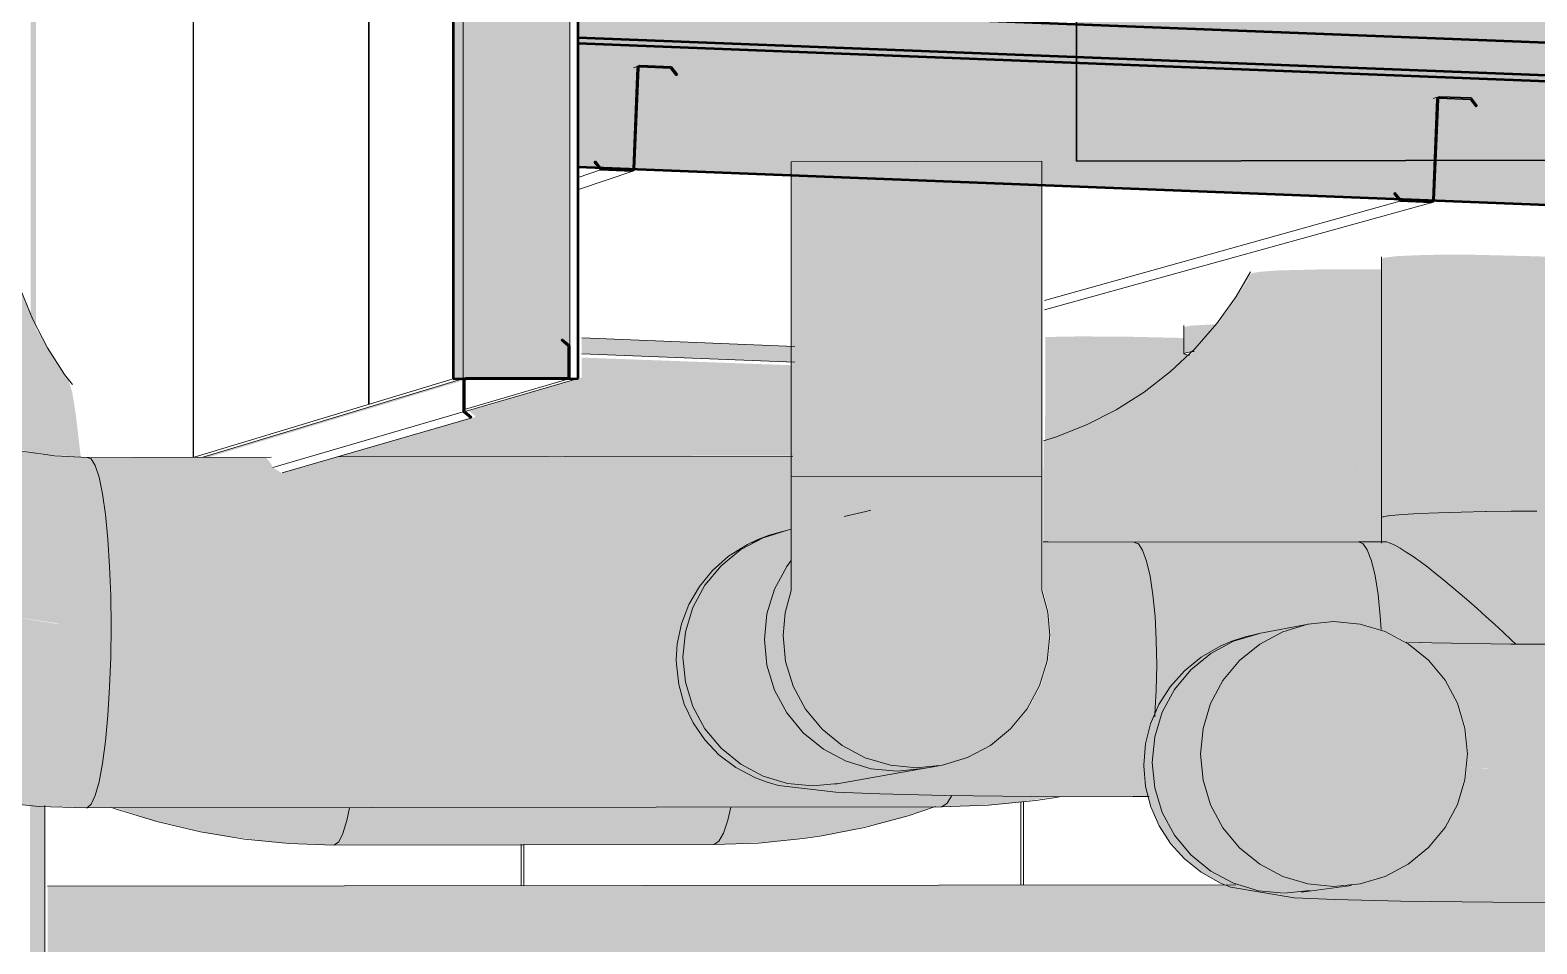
# Model space of a CAD drawing. Header units: inches. Extents: x 27328 to 121296, y -4075 to 4147.
# Drawn here: x 49625.6491 to 49625.7229, y 60.0274 to 60.0721 of the extents above; entities that cross this region are included whole.
import ezdxf

# ---------------------------------------------------------------- set-up
doc = ezdxf.new("R2010")
doc.units = ezdxf.units.IN
doc.header["$MEASUREMENT"] = 0
for name, color, linetype, lineweight in [('A-CLNG', 13, 'Continuous', 9), ('A-ROOF', 132, 'Continuous', 9), ('A-WALL', 113, 'Continuous', 9), ('A-WALL-PATT', 111, 'Continuous', 9), ('L-SITE-WALL', 31, 'Continuous', 9), ('M-EQPM', 50, 'Continuous', 9), ('M-HVAC-DUCT', 70, 'Continuous', 9), ('S-BEAM', 12, 'Continuous', 9), ('S-COLS', 52, 'Continuous', 9)]:
    doc.layers.add(name, color=color, linetype=linetype, lineweight=lineweight)

# ---------------------------------------------------------------- blocks, each defined once
blk = doc.blocks.new('FP_205-mezzanine - perspective')
at = {"layer": 'A-WALL-PATT'}
for p, q in [((23036.029971, 60.083554), (23036.029971, 60.053804)), ((23036.029995, 60.083565), (23036.029995, 60.053811)), ((23036.02137, 60.051214), (23036.02137, 60.07951)), ((23036.021391, 60.07952), (23036.021391, 60.051214))]:
    blk.add_line(p, q, dxfattribs=at)
blk = doc.blocks.new('FP_209-mezzanine - perspective')
at = {"layer": 'A-WALL-PATT'}
for p, q in [((23036.062055, 60.030255), (23036.062055, 60.034349)), ((23036.061929, 60.030255), (23036.061929, 60.034331)), ((23036.03745, 60.03023), (23036.03745, 60.032256)), ((23036.037577, 60.03023), (23036.037577, 60.032256))]:
    blk.add_line(p, q, dxfattribs=at)
blk = doc.blocks.new('FP_228-mezzanine - perspective')
at = {"layer": 'S-BEAM'}
for p, q in [((23036.083111, 60.068772), (23036.08318, 60.06884)), ((23036.082278, 60.067943), (23036.082352, 60.068018)), ((23036.082121, 60.064213), (23036.082196, 60.064288)), ((23036.081611, 60.063707), (23036.08168, 60.063775))]:
    blk.add_line(p, q, dxfattribs=at)
blk = doc.blocks.new('FP_229-mezzanine - perspective')
at = {"layer": 'S-BEAM'}
for p, q in [((23036.04394, 60.070299), (23036.044009, 60.070367)), ((23036.043097, 60.06946), (23036.043172, 60.069534))]:
    blk.add_line(p, q, dxfattribs=at)

msp = doc.modelspace()

# ---------------------------------------------------------------- hatches: boundary and pattern name
at = {"layer": 'A-CLNG', "lineweight": 13}
msp.add_hatch(color=256, dxfattribs=at).paths.add_polyline_path([(49625.957966, 60.054394), (49625.957966, 60.060776), (49625.675917, 60.07176), (49625.675917, 60.065437), (49625.953808, 60.054556)], flags=0)
at = {"layer": 'A-ROOF', "lineweight": 13}
msp.add_hatch(color=256, dxfattribs=at).paths.add_polyline_path([(49625.98959, 60.059269), (49625.98959, 60.061153), (49625.675917, 60.073351), (49625.675917, 60.071486), (49625.962535, 60.060322)], flags=0)
at = {"layer": 'L-SITE-WALL', "lineweight": 5}
for points in [[(49625.669801, 60.055059), (49625.67029, 60.05506), (49625.67029, 60.085505), (49625.669801, 60.085503), (49625.669801, 60.058163)], [(49625.67029, 60.05506), (49625.675509, 60.05507), (49625.675509, 60.08552), (49625.67029, 60.085505), (49625.67029, 60.058163)]]:
    msp.add_hatch(color=256, dxfattribs=at).paths.add_polyline_path(points, flags=0)
at = {"layer": 'M-EQPM', "lineweight": 5}
msp.add_hatch(color=256, dxfattribs=at).paths.add_polyline_path([(49625.700335, 60.065712), (49625.735757, 60.06579), (49625.735757, 60.074879), (49625.73678, 60.074882), (49625.73678, 60.101013), (49625.699314, 60.100885), (49625.699314, 60.085891), (49625.69866, 60.085889), (49625.69866, 60.078108), (49625.699314, 60.07811), (49625.699314, 60.074787), (49625.700335, 60.074789), (49625.700335, 60.066652)], flags=0)
at = {"layer": 'M-HVAC-DUCT', "lineweight": 5}
for points in [[(49625.651857, 60.034041), (49625.652061, 60.034214), (49625.652259, 60.034643), (49625.652445, 60.035317), (49625.652613, 60.036215), (49625.65277, 60.037427), (49625.652877, 60.038569), (49625.65301, 60.041196), (49625.653018, 60.041422), (49625.653036, 60.042927), (49625.65031, 60.043065), (49625.647613, 60.043485), (49625.644977, 60.044184), (49625.642429, 60.045152), (49625.639997, 60.046379), (49625.637489, 60.04803), (49625.635456, 60.049688), (49625.633661, 60.05147), (49625.631945, 60.053574), (49625.630459, 60.055845), (49625.629222, 60.058259), (49625.628245, 60.060788), (49625.627539, 60.063405), (49625.627112, 60.066082), (49625.62697, 60.068788), (49625.623942, 60.068752), (49625.621167, 60.06866), (49625.618983, 60.068525), (49625.617653, 60.068363), (49625.617361, 60.068278), (49625.617508, 60.065115), (49625.617948, 60.061981), (49625.618676, 60.0589), (49625.619688, 60.0559), (49625.620974, 60.053006), (49625.622523, 60.050242), (49625.624322, 60.047633), (49625.626583, 60.044974), (49625.628608, 60.042964), (49625.631059, 60.040944), (49625.633687, 60.039157), (49625.636471, 60.037619), (49625.63968, 60.036246), (49625.642409, 60.03534), (49625.645512, 60.034618), (49625.648671, 60.034184), (49625.650594, 60.034098)], [(49625.653036, 60.042927), (49625.65298, 60.045442), (49625.652961, 60.045928), (49625.652871, 60.04727), (49625.652705, 60.048774), (49625.652557, 60.049689), (49625.652421, 60.050301), (49625.652214, 60.050879), (49625.652061, 60.051132), (49625.651755, 60.051206), (49625.649603, 60.051342), (49625.647351, 60.051789), (49625.645536, 60.0524), (49625.644045, 60.053086), (49625.642539, 60.053937), (49625.641665, 60.054544), (49625.640579, 60.05539), (49625.639261, 60.056643), (49625.638685, 60.057296), (49625.637496, 60.058923), (49625.6364, 60.060775), (49625.636304, 60.060969), (49625.635561, 60.062841), (49625.635059, 60.064692), (49625.634751, 60.066059), (49625.63465, 60.068402), (49625.634437, 60.068483), (49625.633679, 60.068587), (49625.632308, 60.068686), (49625.629878, 60.068766), (49625.62697, 60.068788), (49625.627112, 60.066082), (49625.627539, 60.063405), (49625.628245, 60.060788), (49625.629222, 60.058259), (49625.630459, 60.055845), (49625.631945, 60.053574), (49625.633661, 60.05147), (49625.635589, 60.049556), (49625.637709, 60.047853), (49625.639997, 60.046379), (49625.642429, 60.045152), (49625.644977, 60.044184), (49625.647613, 60.043485), (49625.650585, 60.043051), (49625.652768, 60.042941)], [(49625.651548, 60.051238), (49625.651299, 60.053366), (49625.651141, 60.054345), (49625.650944, 60.055025), (49625.650482, 60.055648), (49625.649358, 60.057518), (49625.648576, 60.059478), (49625.648042, 60.061465), (49625.647816, 60.06245), (49625.647711, 60.064742), (49625.647524, 60.064815), (49625.647091, 60.064883), (49625.645547, 60.064997), (49625.643261, 60.065068), (49625.640514, 60.065088), (49625.640662, 60.062448), (49625.641053, 60.059994), (49625.641721, 60.057518), (49625.642646, 60.055125), (49625.643528, 60.053414), (49625.644642, 60.052836), (49625.645918, 60.052305), (49625.647593, 60.051763), (49625.649739, 60.051353), (49625.651529, 60.05124)], [(49625.715278, 60.04826), (49625.715387, 60.048311), (49625.715385, 60.060983), (49625.715275, 60.060916), (49625.715278, 60.048287)], [(49625.715387, 60.048308), (49625.716319, 60.048405), (49625.71823, 60.048494), (49625.721635, 60.048565), (49625.722892, 60.048572), (49625.722889, 60.061053), (49625.719692, 60.061131), (49625.717521, 60.061125), (49625.716051, 60.061064), (49625.715385, 60.060983), (49625.715387, 60.049685)], [(49625.728083, 60.048381), (49625.72808, 60.060555), (49625.727955, 60.060628), (49625.727339, 60.060739), (49625.726191, 60.060862), (49625.723585, 60.061021), (49625.722889, 60.061053), (49625.722892, 60.048572), (49625.726193, 60.048536), (49625.727591, 60.04847), (49625.728065, 60.048387)], [(49625.703158, 60.047048), (49625.70316, 60.047049), (49625.709211, 60.047065), (49625.710614, 60.047971), (49625.712747, 60.049688), (49625.714684, 60.051611), (49625.715288, 60.052352), (49625.715284, 60.060414), (49625.712664, 60.060422), (49625.710153, 60.060358), (49625.709335, 60.060298), (49625.708916, 60.060228), (49625.708689, 60.059805), (49625.707347, 60.05786), (49625.705995, 60.056328), (49625.704224, 60.054798), (49625.702406, 60.05359), (49625.700373, 60.052592), (49625.698722, 60.052033), (49625.698712, 60.047063), (49625.702971, 60.047048)], [(49625.707134, 60.057616), (49625.707598, 60.058182), (49625.708849, 60.060093), (49625.708893, 60.060182), (49625.708805, 60.060118), (49625.707982, 60.058769), (49625.70735, 60.057909)], [(49625.705596, 60.05628), (49625.70569, 60.056342), (49625.70569, 60.057613), (49625.705596, 60.057554), (49625.705596, 60.056342)], [(49625.70569, 60.056334), (49625.706108, 60.056398), (49625.707261, 60.05773), (49625.706014, 60.057664), (49625.70569, 60.057613), (49625.70569, 60.056342)], [(49625.6988, 60.052048), (49625.700451, 60.052607), (49625.702484, 60.053605), (49625.704483, 60.054958), (49625.705918, 60.056209), (49625.705608, 60.056283), (49625.705608, 60.057054), (49625.702699, 60.057119), (49625.700415, 60.057129), (49625.698804, 60.057101), (49625.6988, 60.052122)], [(49625.653036, 60.042927), (49625.681018, 60.042968), (49625.681039, 60.043124), (49625.681576, 60.04429), (49625.682164, 60.045214), (49625.682957, 60.046056), (49625.683645, 60.04657), (49625.685024, 60.047279), (49625.686426, 60.047691), (49625.686435, 60.051259), (49625.664106, 60.051221), (49625.661403, 60.050436), (49625.660956, 60.050705), (49625.660869, 60.050896), (49625.660664, 60.051161), (49625.660494, 60.051214), (49625.651937, 60.051173), (49625.652061, 60.051132), (49625.652259, 60.050806), (49625.652497, 60.049976), (49625.652613, 60.049419), (49625.65277, 60.048288), (49625.652877, 60.047202), (49625.65298, 60.045442), (49625.653018, 60.044423)], [(49625.722891, 60.042056), (49625.722892, 60.048572), (49625.719178, 60.048524), (49625.716319, 60.048405), (49625.715387, 60.048311), (49625.715387, 60.047065), (49625.715636, 60.047027), (49625.71593, 60.046905), (49625.716496, 60.046571), (49625.717175, 60.046099), (49625.718324, 60.045205), (49625.719554, 60.044165), (49625.721234, 60.042648), (49625.721857, 60.042062), (49625.722592, 60.042058)], [(49625.723881, 60.042051), (49625.725557, 60.043804), (49625.726822, 60.045217), (49625.727592, 60.046167), (49625.727999, 60.046775), (49625.728082, 60.047025), (49625.728076, 60.04838), (49625.72794, 60.048427), (49625.726996, 60.048505), (49625.724775, 60.048561), (49625.722892, 60.048572), (49625.722891, 60.042056), (49625.723855, 60.042051)], [(49625.681056, 60.041426), (49625.685044, 60.04228), (49625.685169, 60.043539), (49625.685539, 60.04475), (49625.686139, 60.045866), (49625.686357, 60.046129), (49625.686387, 60.047683), (49625.685666, 60.047478), (49625.684987, 60.047272), (49625.683886, 60.046686), (49625.682921, 60.045899), (49625.682129, 60.04494), (49625.68154, 60.043846), (49625.681178, 60.04266), (49625.681108, 60.041958)], [(49625.715382, 60.047062), (49625.715387, 60.047094), (49625.715381, 60.048306), (49625.715278, 60.04826), (49625.715309, 60.047062)], [(49625.704268, 60.04103), (49625.704266, 60.041192), (49625.704246, 60.042263), (49625.704181, 60.043425), (49625.704076, 60.044486), (49625.703927, 60.045438), (49625.703762, 60.046146), (49625.703563, 60.046681), (49625.703359, 60.046975), (49625.703147, 60.047045), (49625.698698, 60.04706), (49625.698691, 60.044716), (49625.698985, 60.043608), (49625.699079, 60.042485), (49625.698941, 60.041192), (49625.698903, 60.041067), (49625.702949, 60.041032), (49625.704247, 60.04103)], [(49625.704269, 60.041032), (49625.706012, 60.041034), (49625.706609, 60.041504), (49625.70842, 60.042345), (49625.709497, 60.042615), (49625.711818, 60.043053), (49625.713014, 60.043172), (49625.714303, 60.043045), (49625.715258, 60.042759), (49625.715219, 60.043425), (49625.71511, 60.044486), (49625.714955, 60.045438), (49625.714784, 60.046146), (49625.71458, 60.046681), (49625.714308, 60.047007), (49625.714131, 60.047063), (49625.703148, 60.047047), (49625.703367, 60.046973), (49625.703576, 60.046666), (49625.70377, 60.046128), (49625.703939, 60.045389), (49625.704079, 60.044471), (49625.704183, 60.043411), (49625.704247, 60.042249), (49625.704266, 60.041192)], [(49625.680771, 60.041336), (49625.681056, 60.041427), (49625.681178, 60.04266), (49625.681541, 60.043846), (49625.682129, 60.04494), (49625.682921, 60.045899), (49625.683886, 60.046687), (49625.683613, 60.046564), (49625.682909, 60.046038), (49625.682033, 60.045098), (49625.681456, 60.044138), (49625.681009, 60.043119)], [(49625.685044, 60.04228), (49625.685958, 60.042476), (49625.686056, 60.043598), (49625.686349, 60.044687), (49625.686357, 60.046129), (49625.686139, 60.045866), (49625.68552, 60.044688), (49625.685169, 60.043539), (49625.685081, 60.042654)], [(49625.651857, 60.034041), (49625.693745, 60.034089), (49625.694001, 60.034263), (49625.694228, 60.034655), (49625.69014, 60.034759), (49625.688175, 60.034865), (49625.686816, 60.035017), (49625.685619, 60.035196), (49625.684413, 60.03563), (49625.683495, 60.036167), (49625.682731, 60.036782), (49625.681763, 60.037938), (49625.68138, 60.038635), (49625.68099, 60.039669), (49625.680802, 60.041342), (49625.681018, 60.042968), (49625.653036, 60.042927), (49625.65301, 60.041196), (49625.652965, 60.039954), (49625.652877, 60.038569), (49625.652711, 60.03695), (49625.652613, 60.036215), (49625.652445, 60.035317), (49625.652259, 60.034643), (49625.652061, 60.034214)], [(49625.691545, 60.035837), (49625.692489, 60.036003), (49625.691215, 60.036126), (49625.689989, 60.036493), (49625.68886, 60.03709), (49625.68787, 60.037895), (49625.687058, 60.038876), (49625.686455, 60.039996), (49625.686083, 60.041211), (49625.685958, 60.042476), (49625.685044, 60.04228), (49625.685169, 60.041022), (49625.685539, 60.039812), (49625.686139, 60.038697), (49625.686948, 60.037721), (49625.687933, 60.03692), (49625.689057, 60.036325), (49625.690277, 60.035959)], [(49625.704043, 60.036269), (49625.70641, 60.036667), (49625.706536, 60.037932), (49625.706908, 60.039149), (49625.707513, 60.040271), (49625.708326, 60.041255), (49625.709436, 60.042126), (49625.710448, 60.042664), (49625.711618, 60.043024), (49625.70925, 60.042569), (49625.708036, 60.042202), (49625.706918, 60.041607), (49625.705938, 60.040808), (49625.705091, 60.039756), (49625.704535, 60.038725), (49625.704167, 60.037521), (49625.70411, 60.036941)], [(49625.687424, 60.035113), (49625.691545, 60.035837), (49625.690277, 60.035959), (49625.689057, 60.036325), (49625.687909, 60.036939), (49625.686948, 60.037721), (49625.686139, 60.038697), (49625.685539, 60.039812), (49625.685153, 60.041184), (49625.685044, 60.04228), (49625.681056, 60.041426), (49625.681178, 60.040194), (49625.68154, 60.039008), (49625.682129, 60.037916), (49625.682939, 60.036944), (49625.683886, 60.036174), (49625.684987, 60.035592), (49625.686182, 60.035233)], [(49625.70365, 60.03611), (49625.703703, 60.036189), (49625.704043, 60.036269), (49625.704167, 60.037521), (49625.704535, 60.038725), (49625.705133, 60.039835), (49625.705938, 60.040808), (49625.706918, 60.041607), (49625.708036, 60.042202), (49625.706572, 60.041498), (49625.705885, 60.040958), (49625.705427, 60.040536), (49625.704878, 60.039836), (49625.704745, 60.039629), (49625.70416, 60.038555), (49625.703925, 60.038002), (49625.703771, 60.036942)], [(49625.724628, 60.035924), (49625.724614, 60.036009), (49625.724592, 60.036943), (49625.724627, 60.037465), (49625.72475, 60.038158), (49625.725072, 60.039121), (49625.7253, 60.039623), (49625.725743, 60.040347), (49625.726056, 60.040771), (49625.726687, 60.041424), (49625.726561, 60.0417), (49625.726362, 60.041969), (49625.726117, 60.042048), (49625.719461, 60.042083), (49625.716565, 60.042114), (49625.716739, 60.041989), (49625.717686, 60.041188), (49625.71844, 60.040269), (49625.719032, 60.03917), (49625.719404, 60.037953), (49625.719527, 60.036671), (49625.719461, 60.036005), (49625.722565, 60.035943), (49625.72462, 60.035924)], [(49625.688144, 60.034861), (49625.687226, 60.034982), (49625.687184, 60.035047), (49625.687424, 60.035113), (49625.686181, 60.035233), (49625.684987, 60.035592), (49625.683886, 60.036175), (49625.682921, 60.03696), (49625.682129, 60.037916), (49625.68154, 60.039009), (49625.681178, 60.040194), (49625.681056, 60.041427), (49625.680771, 60.041336), (49625.680775, 60.041191), (49625.680967, 60.039612), (49625.681349, 60.03863), (49625.681783, 60.03784), (49625.682697, 60.036777), (49625.683609, 60.036044), (49625.68438, 60.035626), (49625.685848, 60.035125), (49625.688045, 60.034869)], [(49625.703146, 60.03459), (49625.70337, 60.034758), (49625.703577, 60.035147), (49625.703736, 60.035751), (49625.703699, 60.036194), (49625.703962, 60.038008), (49625.704173, 60.038517), (49625.704209, 60.039117), (49625.704255, 60.040294), (49625.704247, 60.04103), (49625.698903, 60.041067), (49625.698574, 60.040005), (49625.697967, 60.038885), (49625.697152, 60.037904), (49625.696159, 60.037099), (49625.694974, 60.036485), (49625.693597, 60.036098), (49625.688637, 60.035233), (49625.687424, 60.035113), (49625.687184, 60.035047), (49625.687226, 60.034982), (49625.687665, 60.034908), (49625.689003, 60.034806), (49625.69204, 60.034697), (49625.696536, 60.034619), (49625.7009, 60.034591), (49625.703146, 60.03459)], [(49625.710512, 60.029861), (49625.712951, 60.030188), (49625.711618, 60.030328), (49625.710448, 60.030679), (49625.709317, 60.031277), (49625.708326, 60.032083), (49625.707513, 60.033065), (49625.706908, 60.034185), (49625.706536, 60.035402), (49625.70641, 60.036667), (49625.704043, 60.036269), (49625.704167, 60.035018), (49625.704535, 60.033815), (49625.705142, 60.032696), (49625.705938, 60.031735), (49625.706918, 60.030938), (49625.708036, 60.030346), (49625.70925, 60.029983), (49625.709455, 60.029963)], [(49625.687425, 60.035113), (49625.688667, 60.035236), (49625.692814, 60.035962), (49625.691545, 60.035837), (49625.687654, 60.035154)], [(49625.691545, 60.035837), (49625.692814, 60.035962), (49625.693764, 60.036129), (49625.692489, 60.036003), (49625.691984, 60.035914)], [(49625.710509, 60.029693), (49625.710224, 60.029747), (49625.710224, 60.029803), (49625.710512, 60.029861), (49625.70925, 60.029983), (49625.708036, 60.030346), (49625.706918, 60.030938), (49625.705938, 60.031735), (49625.705091, 60.032785), (49625.704535, 60.033815), (49625.704167, 60.035018), (49625.704043, 60.036269), (49625.703703, 60.036189), (49625.70365, 60.03611), (49625.703869, 60.034446), (49625.704275, 60.033446), (49625.704699, 60.032648), (49625.705712, 60.031487), (49625.706556, 60.030823), (49625.707308, 60.030406), (49625.708778, 60.029903), (49625.710231, 60.029727)], [(49625.726117, 60.029408), (49625.726362, 60.02956), (49625.726632, 60.030048), (49625.726839, 60.030663), (49625.727052, 60.031661), (49625.726811, 60.031848), (49625.726314, 60.032326), (49625.725755, 60.033023), (49625.725459, 60.033472), (49625.725147, 60.034073), (49625.724908, 60.034674), (49625.724726, 60.035331), (49625.724614, 60.035924), (49625.720313, 60.035981), (49625.719461, 60.036005), (49625.719403, 60.035421), (49625.718953, 60.034059), (49625.718325, 60.032959), (49625.717612, 60.032097), (49625.71659, 60.031273), (49625.715488, 60.030688), (49625.714072, 60.030292), (49625.711637, 60.029972), (49625.710224, 60.029803), (49625.710228, 60.029746), (49625.710509, 60.029693), (49625.711909, 60.029595), (49625.714907, 60.029501), (49625.719573, 60.029432), (49625.724759, 60.029409)], [(49625.66399, 60.032221), (49625.682586, 60.032241), (49625.682815, 60.032403), (49625.683038, 60.032807), (49625.683247, 60.033443), (49625.683391, 60.034088), (49625.664715, 60.034052), (49625.664587, 60.033422), (49625.664363, 60.032715), (49625.664197, 60.032382)], [(49625.682586, 60.032241), (49625.685608, 60.032383), (49625.688604, 60.032801), (49625.69155, 60.033492), (49625.693323, 60.0341), (49625.683391, 60.034088), (49625.683247, 60.033443), (49625.682987, 60.032715), (49625.682815, 60.032403)], [(49625.649924, 60.0252), (49625.775664, 60.025321), (49625.773991, 60.025556), (49625.771723, 60.026041), (49625.757684, 60.029475), (49625.719797, 60.029468), (49625.714175, 60.029563), (49625.71199, 60.029646), (49625.710663, 60.029753), (49625.708936, 60.029984), (49625.708141, 60.030264), (49625.649928, 60.030201), (49625.649924, 60.02616)], [(49625.710512, 60.029861), (49625.711775, 60.029985), (49625.7138, 60.030272), (49625.712951, 60.030188), (49625.711435, 60.029984)]]:
    msp.add_hatch(color=256, dxfattribs=at).paths.add_polyline_path(points, flags=0)
at = {"layer": 'M-HVAC-DUCT'}
for points in [[(49625.686349, 60.050253), (49625.698632, 60.050274), (49625.698633, 60.065707), (49625.686349, 60.06568), (49625.686349, 60.053918)], [(49625.692489, 60.036003), (49625.693764, 60.036129), (49625.69499, 60.036499), (49625.696119, 60.0371), (49625.69711, 60.037907), (49625.697922, 60.038891), (49625.698526, 60.040012), (49625.698898, 60.041229), (49625.699024, 60.042494), (49625.698925, 60.043617), (49625.698632, 60.044705), (49625.698632, 60.050274), (49625.686349, 60.050254), (49625.686349, 60.044687), (49625.686056, 60.043598), (49625.685958, 60.042476), (49625.686092, 60.041183), (49625.686455, 60.039996), (49625.687058, 60.038876), (49625.68787, 60.037895), (49625.68886, 60.03709), (49625.689989, 60.036493), (49625.691215, 60.036126), (49625.69198, 60.036052)], [(49625.712951, 60.030188), (49625.714228, 60.030314), (49625.715455, 60.030684), (49625.716586, 60.031285), (49625.717578, 60.032093), (49625.718392, 60.033077), (49625.718997, 60.034199), (49625.719369, 60.035417), (49625.719495, 60.036683), (49625.719369, 60.037949), (49625.718997, 60.039165), (49625.718392, 60.040286), (49625.717578, 60.041268), (49625.716586, 60.042074), (49625.715455, 60.042672), (49625.714228, 60.043039), (49625.712951, 60.043162), (49625.711618, 60.043018), (49625.710448, 60.042664), (49625.709317, 60.042063), (49625.708266, 60.041183), (49625.707513, 60.040271), (49625.706908, 60.039149), (49625.706536, 60.037932), (49625.70641, 60.036667), (49625.706536, 60.035402), (49625.706908, 60.034185), (49625.707513, 60.033065), (49625.708326, 60.032083), (49625.709436, 60.031214), (49625.710448, 60.030679), (49625.711675, 60.030311)]]:
    msp.add_hatch(color=256, dxfattribs=at).paths.add_polyline_path(points, flags=0)
at = {"layer": 'M-HVAC-DUCT', "lineweight": 5}
h = msp.add_hatch(color=256, dxfattribs=at)
h.paths.add_polyline_path([(49625.66399, 60.032221), (49625.664197, 60.032382), (49625.664398, 60.032787), (49625.664587, 60.033422), (49625.664718, 60.034066), (49625.65323, 60.034053), (49625.655043, 60.033451), (49625.657982, 60.032767), (49625.660973, 60.032356), (49625.661583, 60.032329)], flags=0)
h.paths.add_polyline_path([(49625.643522, 60.053417), (49625.642646, 60.055125), (49625.641721, 60.057518), (49625.641053, 60.059994), (49625.640649, 60.062527), (49625.640514, 60.065088), (49625.637642, 60.065056), (49625.63506, 60.064976), (49625.635331, 60.063913), (49625.635674, 60.062729), (49625.636499, 60.060712), (49625.636675, 60.060389), (49625.637807, 60.058579), (49625.638927, 60.057105), (49625.639478, 60.05651), (49625.64064, 60.055407), (49625.642296, 60.054154), (49625.643233, 60.053574), (49625.643372, 60.053498)], flags=0)
h = msp.add_hatch(color=256, dxfattribs=at)
h.paths.add_polyline_path([(49625.693745, 60.034089), (49625.696941, 60.03424), (49625.699376, 60.034601), (49625.694222, 60.034645), (49625.694001, 60.034263)], flags=0)
h.paths.add_polyline_path([(49625.7092, 60.047058), (49625.71529, 60.047065), (49625.715282, 60.052345), (49625.714684, 60.051611), (49625.712745, 60.049685), (49625.710614, 60.047971), (49625.709211, 60.047065)], flags=0)
h = msp.add_hatch(color=256, dxfattribs=at)
h.paths.add_polyline_path([(49625.726133, 60.04205), (49625.72751, 60.042052), (49625.727966, 60.042331), (49625.728587, 60.042637), (49625.729237, 60.042879), (49625.729908, 60.043054), (49625.730398, 60.043158), (49625.73038, 60.043445), (49625.730263, 60.044507), (49625.7301, 60.045452), (49625.729905, 60.046194), (49625.729677, 60.04673), (49625.729462, 60.047012), (49625.729149, 60.047084), (49625.728082, 60.047049), (49625.728065, 60.046922), (49625.727889, 60.046588), (49625.727553, 60.046114), (49625.726822, 60.045217), (49625.725557, 60.043804), (49625.723881, 60.042051), (49625.725887, 60.04205)], flags=0)
h.paths.add_polyline_path([(49625.721854, 60.042062), (49625.720381, 60.043431), (49625.718728, 60.044871), (49625.717545, 60.045822), (49625.716496, 60.046571), (49625.71593, 60.046905), (49625.71552, 60.047061), (49625.714181, 60.047047), (49625.714371, 60.046975), (49625.714586, 60.046666), (49625.714784, 60.046146), (49625.714963, 60.045405), (49625.71511, 60.044486), (49625.715258, 60.042759), (49625.715518, 60.042681), (49625.716548, 60.042139), (49625.721306, 60.042066), (49625.721664, 60.042063)], flags=0)
h = msp.add_hatch(color=256, dxfattribs=at)
h.paths.add_polyline_path([(49625.687424, 60.035113), (49625.687424, 60.035113), (49625.686803, 60.035173)], flags=0)
h.paths.add_polyline_path([(49625.682921, 60.03696), (49625.68292, 60.03696), (49625.682525, 60.037438)], flags=0)
h.paths.add_polyline_path([(49625.681178, 60.04266), (49625.681178, 60.04266), (49625.681359, 60.043253)], flags=0)
h = msp.add_hatch(color=256, dxfattribs=at)
h.paths.add_polyline_path([(49625.703146, 60.034592), (49625.703894, 60.034592), (49625.703744, 60.035671), (49625.703574, 60.035134), (49625.703364, 60.034747)], flags=0)
h.paths.add_polyline_path([(49625.704171, 60.038504), (49625.704285, 60.038731), (49625.70485, 60.039742), (49625.705175, 60.040194), (49625.705463, 60.040541), (49625.705979, 60.041034), (49625.704269, 60.041032), (49625.704205, 60.039036), (49625.704173, 60.038517)], flags=0)
at = {"layer": 'S-BEAM', "lineweight": 5}
for points in [[(49625.678557, 60.065294), (49625.678552, 60.065324), (49625.678551, 60.065295)], [(49625.717736, 60.06376), (49625.717731, 60.063794), (49625.717731, 60.063761)], [(49625.65759, 60.051215), (49625.657819, 60.051214), (49625.67029, 60.054974), (49625.67029, 60.055049), (49625.657798, 60.051277)]]:
    msp.add_hatch(color=256, dxfattribs=at).paths.add_polyline_path(points, flags=0)
h = msp.add_hatch(color=256, dxfattribs=at)
h.paths.add_polyline_path([(49625.809118, 60.051024), (49625.809118, 60.05181), (49625.728221, 60.055), (49625.728223, 60.054217), (49625.805713, 60.051158)], flags=0)
h.paths.add_polyline_path([(49625.686531, 60.055862), (49625.686531, 60.056644), (49625.676092, 60.057056), (49625.676092, 60.056274), (49625.686531, 60.055862)], flags=0)
h = msp.add_hatch(color=256, dxfattribs=at)
h.paths.add_polyline_path([(49625.809124, 60.050333), (49625.809123, 60.050873), (49625.728226, 60.054042), (49625.728227, 60.053528), (49625.805719, 60.050468)], flags=0)
h.paths.add_polyline_path([(49625.686535, 60.055174), (49625.686535, 60.055712), (49625.676095, 60.056093), (49625.676096, 60.055586), (49625.686535, 60.055174)], flags=0)
h = msp.add_hatch(color=256, dxfattribs=at)
h.paths.add_polyline_path([(49625.769389, 60.042133), (49625.809124, 60.042209), (49625.809124, 60.050333), (49625.728226, 60.053528), (49625.728235, 60.047103), (49625.740211, 60.047124), (49625.753313, 60.047111), (49625.75768, 60.047032), (49625.760239, 60.046938), (49625.762047, 60.046822), (49625.764423, 60.046552), (49625.765061, 60.046393), (49625.765872, 60.046074), (49625.76674, 60.045649), (49625.767683, 60.044931), (49625.768598, 60.043853), (49625.769159, 60.042838), (49625.769364, 60.042209)], flags=0)
h.paths.add_polyline_path([(49625.664197, 60.051241), (49625.686536, 60.051293), (49625.686535, 60.055174), (49625.676096, 60.055586), (49625.676093, 60.055111), (49625.670575, 60.053481), (49625.670885, 60.053223), (49625.670839, 60.053169), (49625.664375, 60.051293)], flags=0)
at = {"layer": 'S-COLS', "lineweight": 5}
h = msp.add_hatch(color=256, dxfattribs=at)
h.paths.add_polyline_path([(49625.649793, 59.965503), (49625.649793, 60.03415), (49625.64907, 60.034183), (49625.64907, 59.965503)], flags=0)
h.paths.add_polyline_path([(49625.649359, 60.057544), (49625.649359, 60.075893), (49625.649793, 60.076097), (49625.649793, 60.149803), (49625.649425, 60.149801), (49625.649425, 60.150031), (49625.649793, 60.150372), (49625.649793, 60.154333), (49625.649502, 60.154332), (49625.649359, 60.154195), (49625.64907, 60.154205), (49625.649096, 60.058205), (49625.649352, 60.057561)], flags=0)

# ---------------------------------------------------------------- linework, layer by layer
at = {"layer": 'A-CLNG', "lineweight": 50}
for p, q in [((49625.957966, 60.060776), (49625.675917, 60.07176)), ((49625.675917, 60.065437), (49625.957966, 60.054394))]:
    msp.add_line(p, q, dxfattribs=at)
at = {"layer": 'A-ROOF', "lineweight": 50}
for p, q in [((49625.98959, 60.061153), (49625.675917, 60.073351)), ((49625.675917, 60.071486), (49625.98959, 60.059269))]:
    msp.add_line(p, q, dxfattribs=at)
at = {"layer": 'A-WALL', "lineweight": 13}
for p, q in [((49625.67029, 60.05506), (49625.67029, 60.085505)), ((49625.675509, 60.05507), (49625.675509, 60.08552))]:
    msp.add_line(p, q, dxfattribs=at)
at = {"layer": 'L-SITE-WALL', "lineweight": 50}
for p, q in [((49625.669801, 60.085503), (49625.669801, 60.055059)), ((49625.675917, 60.05507), (49625.675917, 60.085521)), ((49625.669801, 60.055059), (49625.675917, 60.05507))]:
    msp.add_line(p, q, dxfattribs=at)
at = {"layer": 'L-SITE-WALL', "lineweight": 13}
for p, q in [((49625.657099, 60.051214), (49625.669801, 60.055059)), ((49625.675917, 60.05507), (49625.670425, 60.053461))]:
    msp.add_line(p, q, dxfattribs=at)
at = {"layer": 'M-EQPM', "lineweight": 30}
for p, q in [((49625.700335, 60.074789), (49625.700335, 60.065712)), ((49625.700335, 60.065712), (49625.735757, 60.06579))]:
    msp.add_line(p, q, dxfattribs=at)
at = {"layer": 'M-HVAC-DUCT'}
for p, q in [((49625.698633, 60.065707), (49625.686349, 60.06568)), ((49625.715275, 60.048262), (49625.715272, 60.061032)), ((49625.705593, 60.056285), (49625.705593, 60.05766)), ((49625.651904, 60.051207), (49625.660876, 60.051222)), ((49625.66413, 60.051228), (49625.686432, 60.051266)), ((49625.686349, 60.050253), (49625.698632, 60.050274)), ((49625.688958, 60.048305), (49625.690014, 60.048559)), ((49625.690014, 60.048559), (49625.690261, 60.048618)), ((49625.720381, 60.048549), (49625.72041, 60.04855)), ((49625.685925, 60.047578), (49625.68637, 60.047685)), ((49625.715275, 60.047072), (49625.715275, 60.048264)), ((49625.715387, 60.048308), (49625.715278, 60.04826)), ((49625.703147, 60.047045), (49625.703365, 60.046973)), ((49625.703189, 60.047051), (49625.714174, 60.047067)), ((49625.714174, 60.047067), (49625.715436, 60.047069)), ((49625.715275, 60.047002), (49625.715275, 60.047055)), ((49625.682921, 60.045899), (49625.683886, 60.046686)), ((49625.682129, 60.04494), (49625.682921, 60.045899)), ((49625.681541, 60.043846), (49625.682129, 60.04494)), ((49625.704079, 60.044469), (49625.704183, 60.043411)), ((49625.681178, 60.04266), (49625.68154, 60.043846)), ((49625.704183, 60.043408), (49625.704247, 60.042249)), ((49625.681056, 60.041427), (49625.681178, 60.04266)), ((49625.709275, 60.042574), (49625.7117, 60.043041)), ((49625.704247, 60.042247), (49625.704269, 60.041032)), ((49625.681178, 60.040194), (49625.681056, 60.041426)), ((49625.704269, 60.04103), (49625.704247, 60.039807)), ((49625.68154, 60.039009), (49625.681178, 60.040194)), ((49625.682129, 60.037916), (49625.68154, 60.039008)), ((49625.682921, 60.03696), (49625.682129, 60.037916)), ((49625.683886, 60.036175), (49625.682921, 60.036959)), ((49625.684987, 60.035592), (49625.683886, 60.036174)), ((49625.69265, 60.035932), (49625.688507, 60.035207)), ((49625.692814, 60.035962), (49625.691545, 60.035837)), ((49625.691545, 60.035837), (49625.692814, 60.035962)), ((49625.693599, 60.036099), (49625.69265, 60.035932)), ((49625.686181, 60.035233), (49625.684987, 60.035592)), ((49625.687424, 60.035113), (49625.686182, 60.035233)), ((49625.687424, 60.035113), (49625.688667, 60.035236)), ((49625.688667, 60.035236), (49625.687424, 60.035113)), ((49625.699604, 60.0346), (49625.699325, 60.034545)), ((49625.703897, 60.03459), (49625.703111, 60.034589)), ((49625.703146, 60.03459), (49625.703114, 60.034588)), ((49625.6937, 60.034086), (49625.651821, 60.034037)), ((49625.651824, 60.034038), (49625.651857, 60.034041)), ((49625.651857, 60.034041), (49625.651824, 60.034038)), ((49625.693745, 60.034089), (49625.693703, 60.034086)), ((49625.693703, 60.034086), (49625.693745, 60.034089)), ((49625.682549, 60.032238), (49625.663956, 60.032218)), ((49625.663958, 60.032218), (49625.66399, 60.032221)), ((49625.66399, 60.032221), (49625.663958, 60.032218)), ((49625.682586, 60.032241), (49625.682551, 60.032239)), ((49625.682551, 60.032239), (49625.682586, 60.032241)), ((49625.649927, 60.030205), (49625.708149, 60.030265)), ((49625.711775, 60.029985), (49625.710512, 60.029861)), ((49625.710512, 60.029861), (49625.711775, 60.029985)), ((49625.713803, 60.030244), (49625.711355, 60.029916))]:
    msp.add_line(p, q, dxfattribs=at)
for points in [[(49625.651904, 60.051207, 0), (49625.650274, 60.051281, 0), (49625.648657, 60.051509, 0), (49625.647067, 60.05189, 0), (49625.64552, 60.05242, 0), (49625.644029, 60.053095, 0), (49625.642608, 60.053908, 0), (49625.64127, 60.054854, 0), (49625.640028, 60.055922, 0), (49625.638892, 60.057104, 0), (49625.637874, 60.058389, 0), (49625.636983, 60.059765, 0), (49625.636228, 60.06122, 0), (49625.635615, 60.06274, 0), (49625.63515, 60.064311, 0), (49625.634838, 60.065918, 0), (49625.63468, 60.067547, 0), (49625.63466, 60.068376, 0)], [(49625.686349, 60.06568, 0), (49625.686349, 60.057966, 0), (49625.686349, 60.050253, 0)], [(49625.698632, 60.050274, 0), (49625.698632, 60.05799, 0), (49625.698633, 60.065707, 0)], [(49625.651151, 60.054773, 0), (49625.650757, 60.055271, 0), (49625.649913, 60.056575, 0), (49625.649198, 60.057954, 0), (49625.648618, 60.059394, 0), (49625.648178, 60.060883, 0), (49625.647883, 60.062406, 0), (49625.647735, 60.06395, 0), (49625.647717, 60.064724, 0)], [(49625.708869, 60.060294, 0), (49625.708163, 60.059082, 0), (49625.707208, 60.057755, 0), (49625.706132, 60.056526, 0), (49625.704944, 60.055406, 0), (49625.703657, 60.054405, 0), (49625.702281, 60.053532, 0), (49625.700829, 60.052793, 0), (49625.699313, 60.052195, 0), (49625.698719, 60.052022, 0)], [(49625.70569, 60.056334, 0), (49625.705596, 60.05628, 0), (49625.705734, 60.056229, 0), (49625.705881, 60.056206, 0)], [(49625.706093, 60.056398, 0), (49625.706014, 60.056388, 0), (49625.70569, 60.056334, 0)], [(49625.653036, 60.042927, 0), (49625.653018, 60.044423, 0), (49625.652965, 60.045862, 0), (49625.652877, 60.047202, 0), (49625.652759, 60.0484, 0), (49625.652613, 60.049419, 0), (49625.652445, 60.050229, 0), (49625.652259, 60.050806, 0), (49625.652061, 60.051132, 0), (49625.651857, 60.051199, 0)], [(49625.651857, 60.051199, 0), (49625.652061, 60.051132, 0), (49625.652259, 60.050806, 0), (49625.652445, 60.050229, 0), (49625.652613, 60.049419, 0), (49625.652759, 60.0484, 0), (49625.652877, 60.047202, 0), (49625.652965, 60.045862, 0), (49625.653018, 60.044423, 0), (49625.653036, 60.042927, 0)], [(49625.686349, 60.050254, 0), (49625.686349, 60.04747, 0), (49625.686349, 60.044687, 0)], [(49625.698632, 60.044705, 0), (49625.698632, 60.04749, 0), (49625.698632, 60.050274, 0)], [(49625.722892, 60.048572, 0), (49625.721635, 60.048565, 0), (49625.720381, 60.048548, 0), (49625.719178, 60.048523, 0), (49625.718072, 60.04849, 0), (49625.717107, 60.04845, 0), (49625.716319, 60.048405, 0), (49625.715739, 60.048358, 0), (49625.715387, 60.048308, 0)], [(49625.685932, 60.047579, 0), (49625.685274, 60.047393, 0), (49625.684715, 60.047182, 0), (49625.684214, 60.046945, 0), (49625.683291, 60.046361, 0), (49625.68251, 60.04567, 0), (49625.68186, 60.044877, 0), (49625.681348, 60.043999, 0), (49625.680985, 60.043055, 0), (49625.680778, 60.042069, 0), (49625.680729, 60.041289, 0)], [(49625.686182, 60.047634, 0), (49625.684987, 60.047272, 0), (49625.683886, 60.046687, 0), (49625.682921, 60.045899, 0), (49625.682129, 60.04494, 0), (49625.681541, 60.043846, 0), (49625.681178, 60.04266, 0), (49625.681056, 60.041427, 0)], [(49625.684422, 60.047006, 0), (49625.684987, 60.047272, 0), (49625.686182, 60.047634, 0)], [(49625.703188, 60.04705, 0), (49625.698947, 60.047063, 0), (49625.698695, 60.047066, 0)], [(49625.704269, 60.041032, 0), (49625.704247, 60.042249, 0), (49625.704183, 60.043411, 0), (49625.704079, 60.044471, 0), (49625.703939, 60.045389, 0), (49625.703769, 60.04613, 0), (49625.703576, 60.046666, 0), (49625.703366, 60.046975, 0), (49625.703148, 60.047047, 0)], [(49625.715263, 60.042768, 0), (49625.715219, 60.043425, 0), (49625.71511, 60.044486, 0), (49625.714963, 60.045405, 0), (49625.714784, 60.046146, 0), (49625.71458, 60.046681, 0), (49625.71436, 60.046991, 0), (49625.714131, 60.047063, 0)], [(49625.714131, 60.047063, 0), (49625.71436, 60.046991, 0), (49625.71458, 60.046681, 0), (49625.714784, 60.046146, 0), (49625.714963, 60.045405, 0), (49625.71511, 60.044486, 0), (49625.715219, 60.043425, 0), (49625.715263, 60.042768, 0)], [(49625.715387, 60.047065, 0), (49625.71552, 60.047061, 0), (49625.715703, 60.047007, 0), (49625.71593, 60.046905, 0), (49625.716196, 60.046758, 0), (49625.716496, 60.046571, 0), (49625.716824, 60.04635, 0), (49625.717175, 60.046099, 0), (49625.717545, 60.045822, 0), (49625.717929, 60.045523, 0), (49625.718324, 60.045205, 0), (49625.718728, 60.044871, 0), (49625.719139, 60.044524, 0), (49625.719554, 60.044165, 0), (49625.719973, 60.043797, 0), (49625.720393, 60.04342, 0), (49625.720814, 60.043037, 0), (49625.721234, 60.042648, 0), (49625.721653, 60.042254, 0), (49625.721855, 60.042062, 0)], [(49625.685044, 60.04228, 0), (49625.685169, 60.043539, 0), (49625.685539, 60.04475, 0), (49625.686139, 60.045866, 0), (49625.686337, 60.046143, 0)], [(49625.686337, 60.046143, 0), (49625.686139, 60.045866, 0), (49625.685539, 60.04475, 0), (49625.685169, 60.043539, 0), (49625.685044, 60.04228, 0)], [(49625.686349, 60.044687, 0), (49625.686056, 60.043598, 0), (49625.685958, 60.042476, 0)], [(49625.699024, 60.042494, 0), (49625.698925, 60.043617, 0), (49625.698632, 60.044705, 0)], [(49625.651857, 60.034041, 0), (49625.652061, 60.034214, 0), (49625.652259, 60.034643, 0), (49625.652445, 60.035317, 0), (49625.652613, 60.036215, 0), (49625.652759, 60.03731, 0), (49625.652877, 60.038569, 0), (49625.652965, 60.039954, 0), (49625.653018, 60.041422, 0), (49625.653036, 60.042927, 0)], [(49625.653036, 60.042927, 0), (49625.653018, 60.041422, 0), (49625.652965, 60.039954, 0), (49625.652877, 60.038569, 0), (49625.652759, 60.03731, 0), (49625.652613, 60.036215, 0), (49625.652445, 60.035317, 0), (49625.652259, 60.034643, 0), (49625.652061, 60.034214, 0), (49625.651857, 60.034041, 0)], [(49625.685958, 60.042476, 0), (49625.686083, 60.041211, 0), (49625.686455, 60.039996, 0), (49625.687058, 60.038876, 0), (49625.68787, 60.037895, 0), (49625.68886, 60.03709, 0), (49625.689989, 60.036493, 0), (49625.691215, 60.036126, 0), (49625.692489, 60.036003, 0)], [(49625.692489, 60.036003, 0), (49625.693764, 60.036129, 0), (49625.69499, 60.036499, 0), (49625.696119, 60.0371, 0), (49625.69711, 60.037907, 0), (49625.697922, 60.038891, 0), (49625.698526, 60.040012, 0), (49625.698898, 60.041229, 0), (49625.699024, 60.042494, 0)], [(49625.709281, 60.042575, 0), (49625.708546, 60.042402, 0), (49625.707944, 60.042205, 0), (49625.707415, 60.041981, 0), (49625.706443, 60.041421, 0), (49625.705621, 60.040751, 0), (49625.704928, 60.039972, 0), (49625.704373, 60.039102, 0), (49625.703966, 60.03816, 0), (49625.703716, 60.037169, 0), (49625.70363, 60.036153, 0), (49625.70363, 60.036133, 0)], [(49625.704043, 60.036269, 0), (49625.704167, 60.037521, 0), (49625.704535, 60.038725, 0), (49625.705133, 60.039835, 0), (49625.705938, 60.040808, 0), (49625.706918, 60.041607, 0), (49625.708036, 60.042202, 0), (49625.70925, 60.042569, 0), (49625.709291, 60.042577, 0)], [(49625.709291, 60.042577, 0), (49625.70925, 60.042569, 0), (49625.708036, 60.042202, 0), (49625.706918, 60.041607, 0), (49625.705938, 60.040808, 0), (49625.705133, 60.039835, 0), (49625.704535, 60.038725, 0), (49625.704167, 60.037521, 0), (49625.704043, 60.036269, 0)], [(49625.712951, 60.043162, 0), (49625.711675, 60.043035, 0), (49625.710448, 60.042664, 0), (49625.709317, 60.042063, 0), (49625.708326, 60.041255, 0), (49625.707513, 60.040271, 0), (49625.706908, 60.039149, 0), (49625.706536, 60.037932, 0), (49625.70641, 60.036667, 0)], [(49625.719495, 60.036683, 0), (49625.719369, 60.037949, 0), (49625.718997, 60.039165, 0), (49625.718392, 60.040286, 0), (49625.717578, 60.041268, 0), (49625.716586, 60.042074, 0), (49625.715455, 60.042672, 0), (49625.714228, 60.043039, 0), (49625.712951, 60.043162, 0)], [(49625.691545, 60.035837, 0), (49625.690277, 60.035959, 0), (49625.689057, 60.036325, 0), (49625.687933, 60.03692, 0), (49625.686948, 60.037721, 0), (49625.686139, 60.038697, 0), (49625.685539, 60.039812, 0), (49625.685169, 60.041022, 0), (49625.685044, 60.04228, 0)], [(49625.685044, 60.04228, 0), (49625.685169, 60.041022, 0), (49625.685539, 60.039812, 0), (49625.686139, 60.038697, 0), (49625.686948, 60.037721, 0), (49625.687933, 60.03692, 0), (49625.689057, 60.036325, 0), (49625.690277, 60.035959, 0), (49625.691545, 60.035837, 0)], [(49625.726158, 60.042051, 0), (49625.721618, 60.042065, 0), (49625.717743, 60.042115, 0), (49625.716498, 60.042147, 0)], [(49625.703112, 60.034587, 0), (49625.698119, 60.034601, 0), (49625.69389, 60.034651, 0), (49625.690701, 60.034727, 0), (49625.688549, 60.034815, 0), (49625.685742, 60.035135, 0), (49625.685132, 60.035307, 0), (49625.684608, 60.035506, 0), (49625.683643, 60.036015, 0), (49625.68282, 60.036639, 0), (49625.682119, 60.037376, 0), (49625.681548, 60.03821, 0), (49625.681121, 60.039121, 0), (49625.680847, 60.040086, 0), (49625.680733, 60.041083, 0), (49625.680729, 60.041289, 0)], [(49625.681056, 60.041427, 0), (49625.681178, 60.040194, 0), (49625.68154, 60.039009, 0), (49625.682129, 60.037916, 0), (49625.682921, 60.03696, 0), (49625.683886, 60.036175, 0), (49625.684987, 60.035592, 0), (49625.686181, 60.035233, 0), (49625.687424, 60.035113, 0)], [(49625.704173, 60.038499, 0), (49625.704182, 60.038621, 0), (49625.704247, 60.039807, 0), (49625.704269, 60.041032, 0)], [(49625.70641, 60.036667, 0), (49625.706536, 60.035402, 0), (49625.706908, 60.034185, 0), (49625.707513, 60.033065, 0), (49625.708326, 60.032083, 0), (49625.709317, 60.031277, 0), (49625.710448, 60.030679, 0), (49625.711675, 60.030311, 0), (49625.712951, 60.030188, 0)], [(49625.712951, 60.030188, 0), (49625.714228, 60.030314, 0), (49625.715455, 60.030684, 0), (49625.716586, 60.031285, 0), (49625.717578, 60.032093, 0), (49625.718392, 60.033077, 0), (49625.718997, 60.034199, 0), (49625.719369, 60.035417, 0), (49625.719495, 60.036683, 0)], [(49625.726083, 60.029406, 0), (49625.723312, 60.029408, 0), (49625.720727, 60.02942, 0), (49625.716228, 60.02947, 0), (49625.713014, 60.029544, 0), (49625.711003, 60.029628, 0), (49625.70789, 60.030148, 0), (49625.707384, 60.030357, 0), (49625.706445, 60.030885, 0), (49625.705631, 60.031536, 0), (49625.704939, 60.032299, 0), (49625.704382, 60.033158, 0), (49625.703972, 60.034092, 0), (49625.70372, 60.035079, 0), (49625.70363, 60.036092, 0), (49625.70363, 60.036133, 0)], [(49625.710512, 60.029861, 0), (49625.70925, 60.029983, 0), (49625.708036, 60.030346, 0), (49625.706918, 60.030938, 0), (49625.705938, 60.031735, 0), (49625.705133, 60.032706, 0), (49625.704535, 60.033815, 0), (49625.704167, 60.035018, 0), (49625.704043, 60.036269, 0)], [(49625.704043, 60.036269, 0), (49625.704167, 60.035018, 0), (49625.704535, 60.033815, 0), (49625.705133, 60.032706, 0), (49625.705938, 60.031735, 0), (49625.706918, 60.030938, 0), (49625.708036, 60.030346, 0), (49625.70925, 60.029983, 0), (49625.710512, 60.029861, 0)], [(49625.6937, 60.034086, 0), (49625.696028, 60.034166, 0), (49625.698347, 60.034399, 0), (49625.699325, 60.034545, 0)], [(49625.694228, 60.034645, 0), (49625.694001, 60.034263, 0), (49625.693745, 60.034089, 0)], [(49625.693745, 60.034089, 0), (49625.694001, 60.034263, 0), (49625.694228, 60.034645, 0)], [(49625.651821, 60.034037, 0), (49625.649504, 60.034112, 0), (49625.647197, 60.03434, 0)], [(49625.663956, 60.032218, 0), (49625.66176, 60.032288, 0), (49625.659575, 60.032504, 0), (49625.65741, 60.032865, 0), (49625.655275, 60.033369, 0), (49625.653179, 60.034013, 0), (49625.653073, 60.034054, 0)], [(49625.66399, 60.032221, 0), (49625.664197, 60.032382, 0), (49625.664398, 60.032787, 0), (49625.664587, 60.033422, 0), (49625.66472, 60.034049, 0)], [(49625.66472, 60.034049, 0), (49625.664587, 60.033422, 0), (49625.664398, 60.032787, 0), (49625.664197, 60.032382, 0), (49625.66399, 60.032221, 0)], [(49625.683393, 60.034071, 0), (49625.683247, 60.033443, 0), (49625.683038, 60.032807, 0), (49625.682815, 60.032403, 0), (49625.682586, 60.032241, 0)], [(49625.682586, 60.032241, 0), (49625.682815, 60.032403, 0), (49625.683038, 60.032807, 0), (49625.683247, 60.033443, 0), (49625.683393, 60.034071, 0)], [(49625.693427, 60.0341, 0), (49625.692084, 60.033647, 0), (49625.689954, 60.033082, 0), (49625.687863, 60.032672, 0)], [(49625.682549, 60.032238, 0), (49625.684749, 60.032313, 0), (49625.686941, 60.032535, 0), (49625.687863, 60.032672, 0)]]:
    msp.add_polyline3d(points, dxfattribs=at)
at = {"layer": 'S-BEAM', "lineweight": 30}
for p, q in [((49625.678814, 60.07028), (49625.678607, 60.065343)), ((49625.678678, 60.06534), (49625.678886, 60.070277)), ((49625.678937, 60.070326), (49625.680449, 60.070267)), ((49625.680486, 60.070336), (49625.678942, 60.070397)), ((49625.680449, 60.070267), (49625.680728, 60.069909)), ((49625.680784, 60.069952), (49625.680486, 60.070336)), ((49625.680728, 60.069909), (49625.680784, 60.069952)), ((49625.717994, 60.068752), (49625.717787, 60.063809)), ((49625.717858, 60.063806), (49625.718066, 60.06875)), ((49625.718117, 60.068798), (49625.719634, 60.068739)), ((49625.71967, 60.068809), (49625.718122, 60.068869)), ((49625.719634, 60.068739), (49625.719913, 60.068381)), ((49625.71997, 60.068424), (49625.71967, 60.068809)), ((49625.719913, 60.068381), (49625.71997, 60.068424)), ((49625.676765, 60.065712), (49625.676709, 60.065668)), ((49625.676709, 60.065668), (49625.677007, 60.065284)), ((49625.677044, 60.065354), (49625.676765, 60.065712)), ((49625.678557, 60.065294), (49625.677044, 60.065354)), ((49625.677007, 60.065284), (49625.678551, 60.065224)), ((49625.678574, 60.065298), (49625.678557, 60.065294)), ((49625.71594, 60.064178), (49625.715883, 60.064135)), ((49625.715883, 60.064135), (49625.716183, 60.06375)), ((49625.716219, 60.06382), (49625.71594, 60.064178)), ((49625.716183, 60.06375), (49625.717731, 60.06369)), ((49625.717736, 60.06376), (49625.716219, 60.06382)), ((49625.71775, 60.063763), (49625.717736, 60.06376)), ((49625.675134, 60.057001), (49625.675089, 60.056947)), ((49625.675089, 60.056947), (49625.675438, 60.056656)), ((49625.675509, 60.056689), (49625.675134, 60.057001)), ((49625.675438, 60.056656), (49625.675438, 60.055153)), ((49625.675509, 60.055156), (49625.675509, 60.056689)), ((49625.670326, 60.05506), (49625.67029, 60.054974)), ((49625.670412, 60.055096), (49625.670326, 60.05506)), ((49625.675387, 60.055105), (49625.670412, 60.055096)), ((49625.670412, 60.055025), (49625.675387, 60.055034)), ((49625.675403, 60.055108), (49625.675387, 60.055105)), ((49625.675438, 60.055153), (49625.675422, 60.055119)), ((49625.67029, 60.054974), (49625.67029, 60.053441)), ((49625.670361, 60.053474), (49625.670361, 60.054976)), ((49625.67029, 60.053441), (49625.670665, 60.053129)), ((49625.67071, 60.053183), (49625.670361, 60.053474)), ((49625.670665, 60.053129), (49625.67071, 60.053183))]:
    msp.add_line(p, q, dxfattribs=at)
at = {"layer": 'S-BEAM'}
for p, q in [((49625.678629, 60.070291), (49625.678892, 60.070388)), ((49625.71781, 60.068783), (49625.71808, 60.068864)), ((49625.675926, 60.064911), (49625.677007, 60.065284)), ((49625.678594, 60.06523), (49625.675937, 60.064321)), ((49625.698761, 60.058884), (49625.716183, 60.06375)), ((49625.717766, 60.063693), (49625.698769, 60.058429)), ((49625.686531, 60.056644), (49625.676092, 60.057056)), ((49625.686531, 60.055862), (49625.676092, 60.056274)), ((49625.657539, 60.051214), (49625.670375, 60.05509)), ((49625.675419, 60.055038), (49625.670395, 60.053564)), ((49625.660956, 60.050705), (49625.67029, 60.053441)), ((49625.670665, 60.053129), (49625.661425, 60.050443))]:
    msp.add_line(p, q, dxfattribs=at)
at = {"layer": 'S-BEAM', "lineweight": 30}
for points in [[(49625.678942, 60.070397, 0), (49625.678854, 60.070364, 0), (49625.678814, 60.07028, 0)], [(49625.678886, 60.070277, 0), (49625.678901, 60.070312, 0), (49625.678937, 60.070326, 0)], [(49625.718122, 60.068869, 0), (49625.718034, 60.068837, 0), (49625.717994, 60.068752, 0)], [(49625.718066, 60.06875, 0), (49625.718082, 60.068784, 0), (49625.718117, 60.068798, 0)], [(49625.678551, 60.065224, 0), (49625.678639, 60.065256, 0), (49625.678678, 60.06534, 0)], [(49625.717731, 60.06369, 0), (49625.717819, 60.063722, 0), (49625.717858, 60.063806, 0)], [(49625.670361, 60.054976, 0), (49625.670377, 60.055011, 0), (49625.670412, 60.055025, 0)], [(49625.675387, 60.055034, 0), (49625.675474, 60.05507, 0), (49625.675509, 60.055156, 0)]]:
    msp.add_polyline3d(points, dxfattribs=at)
at = {"layer": 'S-COLS'}
msp.add_line((49625.649793, 59.965503), (49625.649793, 60.03415), dxfattribs=at)

# ---------------------------------------------------------------- block references
at = {"layer": 'L-SITE-WALL'}
for name in ['FP_209-mezzanine - perspective', 'FP_205-mezzanine - perspective']:
    msp.add_blockref(name, (26589.635683, 0), dxfattribs=at)
at = {"layer": 'S-BEAM'}
for name in ['FP_229-mezzanine - perspective', 'FP_228-mezzanine - perspective']:
    msp.add_blockref(name, (26589.635683, 0), dxfattribs=at)

doc.saveas('drawing.dxf')
